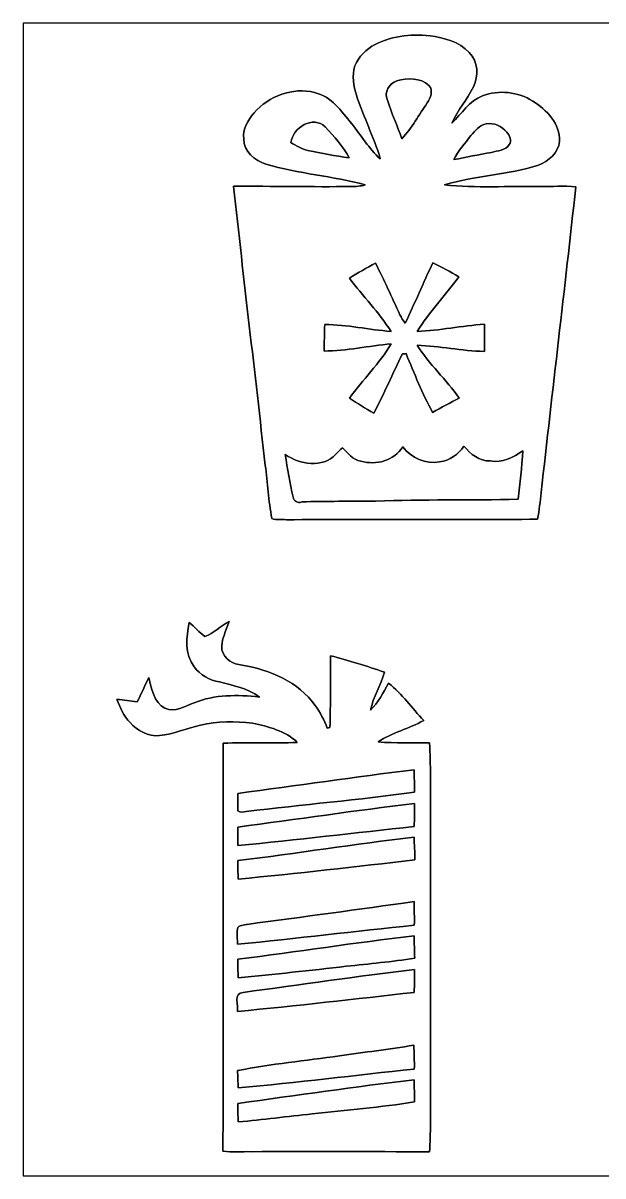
# Model space of a CAD drawing. Header units: centimetres. Extents: x -16.8 to 16.8, y -16.7 to 16.7.
# Drawn here: x -16.77 to 0, y -16.67 to 16.67 of the extents above; entities that cross this region are included whole.
import ezdxf

# ---------------------------------------------------------------- set-up
doc = ezdxf.new("R2010")
doc.units = ezdxf.units.CM
doc.header["$MEASUREMENT"] = 0
doc.layers.add('Layer 1', color=7, linetype='Continuous')

msp = doc.modelspace()

# ---------------------------------------------------------------- linework, layer by layer
at = {"layer": 'Layer 1', "color": 7}
for points, knots in [([(-16.77458, 16.66875), (-16.77458, 16.66875), (16.77458, 16.66875), (16.77458, 16.66875), (16.77458, 16.66875), (16.77458, 16.66875), (16.77458, -16.66875), (16.77458, -16.66875), (16.77458, -16.66875), (16.77458, -16.66875), (-16.77458, -16.66875), (-16.77458, -16.66875), (-16.77458, -16.66875), (-16.77458, -16.66875), (-16.77458, 16.66875), (-16.77458, 16.66875), (-16.77458, 16.66875), (-16.77458, 16.66875), (-16.77458, 16.66875), (-16.77458, 16.66875)], [0, 0, 0, 0, 0.16666667, 0.16666667, 0.16666667, 0.16666667, 0.33333333, 0.33333333, 0.33333333, 0.33333333, 0.5, 0.5, 0.5, 0.5, 0.66666667, 0.66666667, 0.66666667, 0.66666667, 1, 1, 1, 1]), ([(-6.68584, 15.99777), (-6.92538, 15.84219), (-7.13564, 15.60548), (-7.20831, 15.32396), (-7.20831, 15.32396), (-7.29086, 14.73341), (-6.97794, 14.20848), (-6.78603, 13.67437), (-6.78603, 13.67437), (-6.67773, 13.36357), (-6.51404, 13.07006), (-6.44807, 12.74621), (-6.44807, 12.74621), (-6.77122, 13.03867), (-6.991, 13.42355), (-7.26863, 13.75622), (-7.26863, 13.75622), (-7.56038, 14.12099), (-7.85566, 14.55385), (-8.34284, 14.65827), (-8.34284, 14.65827), (-8.97678, 14.83042), (-9.66117, 14.54679), (-10.09156, 14.07689), (-10.09156, 14.07689), (-10.25066, 13.85782), (-10.43799, 13.60699), (-10.39036, 13.31807), (-10.39036, 13.31807), (-10.39707, 12.95647), (-10.06793, 12.68906), (-9.74972, 12.58676), (-9.74972, 12.58676), (-8.80992, 12.30665), (-7.81897, 12.25021), (-6.87493, 11.98774), (-6.87493, 11.98774), (-7.00864, 11.95423), (-7.14657, 11.94012), (-7.28416, 11.94223), (-7.28416, 11.94223), (-8.41763, 11.92601), (-9.55181, 11.9567), (-10.68458, 11.94752), (-10.68458, 11.94752), (-10.39213, 9.25689), (-10.06828, 6.56943), (-9.76842, 3.87914), (-9.76842, 3.87914), (-9.69222, 3.36973), (-9.67952, 2.8508), (-9.57474, 2.34597), (-9.57474, 2.34597), (-9.44633, 2.28247), (-9.29181, 2.32939), (-9.15529, 2.30717), (-9.15529, 2.30717), (-6.73523, 2.32163), (-4.31447, 2.29411), (-1.89442, 2.32198), (-1.89442, 2.32198), (-1.83903, 2.57528), (-1.81857, 2.83492), (-1.78823, 3.09174), (-1.78823, 3.09174), (-1.46015, 6.0392), (-1.10666, 8.98384), (-0.78599, 11.93165), (-0.78599, 11.93165), (-1.12677, 11.98633), (-1.47426, 11.92601), (-1.81681, 11.94294), (-1.81681, 11.94294), (-2.73932, 11.95881), (-3.66642, 11.89284), (-4.58541, 11.98774), (-4.58541, 11.98774), (-3.69817, 12.2555), (-2.75096, 12.27843), (-1.86549, 12.55959), (-1.86549, 12.55959), (-1.56563, 12.66578), (-1.29469, 12.9219), (-1.25518, 13.24822), (-1.25518, 13.24822), (-1.23613, 13.74881), (-1.62489, 14.17073), (-2.02988, 14.40815), (-2.02988, 14.40815), (-2.45569, 14.68543), (-3.01131, 14.74294), (-3.48721, 14.56584), (-3.48721, 14.56584), (-3.86927, 14.41591), (-4.0827, 14.04585), (-4.37162, 13.77668), (-4.37162, 13.77668), (-4.20053, 14.14745), (-3.92677, 14.45824), (-3.7465, 14.82372), (-3.7465, 14.82372), (-3.59481, 15.13769), (-3.60221, 15.56597), (-3.87138, 15.81467), (-3.87138, 15.81467), (-4.15713, 16.13852), (-4.59528, 16.2366), (-5.00239, 16.30398), (-5.00239, 16.30398), (-5.57495, 16.35584), (-6.18067, 16.28987), (-6.68584, 15.99777), (-6.68584, 15.99777), (-6.68584, 15.99777), (-6.68584, 15.99777), (-6.68584, 15.99777)], [0, 0, 0, 0, 0.03333333, 0.03333333, 0.03333333, 0.03333333, 0.06666667, 0.06666667, 0.06666667, 0.06666667, 0.1, 0.1, 0.1, 0.1, 0.13333333, 0.13333333, 0.13333333, 0.13333333, 0.16666667, 0.16666667, 0.16666667, 0.16666667, 0.2, 0.2, 0.2, 0.2, 0.23333333, 0.23333333, 0.23333333, 0.23333333, 0.26666667, 0.26666667, 0.26666667, 0.26666667, 0.3, 0.3, 0.3, 0.3, 0.33333333, 0.33333333, 0.33333333, 0.33333333, 0.36666667, 0.36666667, 0.36666667, 0.36666667, 0.4, 0.4, 0.4, 0.4, 0.43333333, 0.43333333, 0.43333333, 0.43333333, 0.46666667, 0.46666667, 0.46666667, 0.46666667, 0.5, 0.5, 0.5, 0.5, 0.53333333, 0.53333333, 0.53333333, 0.53333333, 0.56666667, 0.56666667, 0.56666667, 0.56666667, 0.6, 0.6, 0.6, 0.6, 0.63333333, 0.63333333, 0.63333333, 0.63333333, 0.66666667, 0.66666667, 0.66666667, 0.66666667, 0.7, 0.7, 0.7, 0.7, 0.73333333, 0.73333333, 0.73333333, 0.73333333, 0.76666667, 0.76666667, 0.76666667, 0.76666667, 0.8, 0.8, 0.8, 0.8, 0.83333333, 0.83333333, 0.83333333, 0.83333333, 0.86666667, 0.86666667, 0.86666667, 0.86666667, 0.9, 0.9, 0.9, 0.9, 0.93333333, 0.93333333, 0.93333333, 0.93333333, 1, 1, 1, 1]), ([(-5.95912, 14.99341), (-5.65362, 15.08442), (-5.28144, 15.09642), (-5.03343, 14.86323), (-5.03343, 14.86323), (-4.89903, 14.72283), (-4.98828, 14.50234), (-5.08141, 14.36264), (-5.08141, 14.36264), (-5.32659, 14.01692), (-5.52027, 13.6271), (-5.82119, 13.32512), (-5.82119, 13.32512), (-5.94113, 13.70189), (-6.12105, 14.05714), (-6.23253, 14.43602), (-6.23253, 14.43602), (-6.33906, 14.66674), (-6.18525, 14.92497), (-5.95912, 14.99341)], [0, 0, 0, 0, 0.16666667, 0.16666667, 0.16666667, 0.16666667, 0.33333333, 0.33333333, 0.33333333, 0.33333333, 0.5, 0.5, 0.5, 0.5, 0.66666667, 0.66666667, 0.66666667, 0.66666667, 1, 1, 1, 1]), ([(-9.02476, 13.21259), (-8.97573, 13.65426), (-8.38447, 14.00422), (-8.03063, 13.66591), (-8.03063, 13.66591), (-7.77734, 13.39039), (-7.51734, 13.10393), (-7.34201, 12.7702), (-7.34201, 12.7702), (-7.74136, 12.82912), (-8.13823, 12.9032), (-8.53334, 12.98434), (-8.53334, 12.98434), (-8.71396, 13.01856), (-8.86989, 13.11981), (-9.02476, 13.21259)], [0, 0, 0, 0, 0.2, 0.2, 0.2, 0.2, 0.4, 0.4, 0.4, 0.4, 0.6, 0.6, 0.6, 0.6, 1, 1, 1, 1]), ([(-3.38067, 13.75234), (-3.15242, 13.80102), (-2.93405, 13.67614), (-2.7813, 13.51774), (-2.7813, 13.51774), (-2.70369, 13.41931), (-2.62326, 13.26974), (-2.70933, 13.15226), (-2.70933, 13.15226), (-2.81975, 12.97975), (-3.05188, 12.97869), (-3.22721, 12.92789), (-3.22721, 12.92789), (-3.59093, 12.86404), (-3.95217, 12.78819), (-4.31447, 12.7194), (-4.31447, 12.7194), (-4.18148, 12.97234), (-3.99239, 13.1893), (-3.81917, 13.41473), (-3.81917, 13.41473), (-3.70381, 13.55866), (-3.57117, 13.71494), (-3.38067, 13.75234)], [0, 0, 0, 0, 0.14285714, 0.14285714, 0.14285714, 0.14285714, 0.28571429, 0.28571429, 0.28571429, 0.28571429, 0.42857143, 0.42857143, 0.42857143, 0.42857143, 0.57142857, 0.57142857, 0.57142857, 0.57142857, 0.71428571, 0.71428571, 0.71428571, 0.71428571, 1, 1, 1, 1]), ([(-7.33354, 9.29569), (-7.08801, 9.44915), (-6.8326, 9.58638), (-6.58107, 9.72961), (-6.58107, 9.72961), (-6.32954, 9.23925), (-6.10553, 8.73548), (-5.87234, 8.2363), (-5.87234, 8.2363), (-5.83389, 8.1467), (-5.77885, 8.06591), (-5.71712, 7.99042), (-5.71712, 7.99042), (-5.44195, 8.56897), (-5.19748, 9.16199), (-4.91737, 9.73843), (-4.91737, 9.73843), (-4.66337, 9.61319), (-4.41501, 9.47667), (-4.17336, 9.3285), (-4.17336, 9.3285), (-4.55859, 8.79016), (-5.02849, 8.31215), (-5.3781, 7.74947), (-5.3781, 7.74947), (-4.7244, 7.78122), (-4.08093, 7.91069), (-3.42935, 7.96114), (-3.42935, 7.96114), (-3.42371, 7.69867), (-3.43147, 7.4362), (-3.43006, 7.17374), (-3.43006, 7.17374), (-4.0834, 7.18926), (-4.72581, 7.32684), (-5.3781, 7.35295), (-5.3781, 7.35295), (-5.02638, 6.80191), (-4.52967, 6.36058), (-4.1589, 5.8226), (-4.1589, 5.8226), (-4.41819, 5.69136), (-4.67325, 5.55166), (-4.92725, 5.41055), (-4.92725, 5.41055), (-5.22746, 5.95454), (-5.45465, 6.53662), (-5.69524, 7.10882), (-5.69524, 7.10882), (-5.72206, 7.10847), (-5.77603, 7.10777), (-5.80284, 7.10741), (-5.80284, 7.10741), (-6.0766, 6.53521), (-6.3313, 5.95313), (-6.62552, 5.39115), (-6.62552, 5.39115), (-6.8707, 5.51921), (-7.09754, 5.67866), (-7.33566, 5.81907), (-7.33566, 5.81907), (-6.9469, 6.35317), (-6.46536, 6.82096), (-6.12493, 7.38858), (-6.12493, 7.38858), (-6.77369, 7.34236), (-7.41504, 7.18256), (-8.06591, 7.18502), (-8.06591, 7.18502), (-8.06238, 7.44008), (-8.05674, 7.69479), (-8.04898, 7.94949), (-8.04898, 7.94949), (-7.40269, 7.95514), (-6.77016, 7.79427), (-6.12704, 7.7537), (-6.12704, 7.7537), (-6.48723, 8.29839), (-6.94126, 8.77394), (-7.33354, 9.29569)], [0, 0, 0, 0, 0.04761905, 0.04761905, 0.04761905, 0.04761905, 0.0952381, 0.0952381, 0.0952381, 0.0952381, 0.14285714, 0.14285714, 0.14285714, 0.14285714, 0.19047619, 0.19047619, 0.19047619, 0.19047619, 0.23809524, 0.23809524, 0.23809524, 0.23809524, 0.28571429, 0.28571429, 0.28571429, 0.28571429, 0.33333333, 0.33333333, 0.33333333, 0.33333333, 0.38095238, 0.38095238, 0.38095238, 0.38095238, 0.42857143, 0.42857143, 0.42857143, 0.42857143, 0.47619048, 0.47619048, 0.47619048, 0.47619048, 0.52380952, 0.52380952, 0.52380952, 0.52380952, 0.57142857, 0.57142857, 0.57142857, 0.57142857, 0.61904762, 0.61904762, 0.61904762, 0.61904762, 0.66666667, 0.66666667, 0.66666667, 0.66666667, 0.71428571, 0.71428571, 0.71428571, 0.71428571, 0.76190476, 0.76190476, 0.76190476, 0.76190476, 0.80952381, 0.80952381, 0.80952381, 0.80952381, 0.85714286, 0.85714286, 0.85714286, 0.85714286, 0.9047619, 0.9047619, 0.9047619, 0.9047619, 1, 1, 1, 1]), ([(-7.00405, 4.00332), (-6.5592, 3.86891), (-6.03991, 4.01461), (-5.79085, 4.41537), (-5.79085, 4.41537), (-5.54778, 4.08905), (-5.1308, 3.89925), (-4.72334, 3.98286), (-4.72334, 3.98286), (-4.43054, 4.00685), (-4.18148, 4.20088), (-4.02202, 4.43865), (-4.02202, 4.43865), (-3.83152, 4.21146), (-3.57858, 3.98886), (-3.26249, 4.00544), (-3.26249, 4.00544), (-2.90865, 3.93382), (-2.60138, 4.1215), (-2.31493, 4.29542), (-2.31493, 4.29542), (-2.35232, 3.83011), (-2.39854, 3.36585), (-2.45039, 2.90195), (-2.45039, 2.90195), (-3.82623, 2.85609), (-5.20383, 2.90336), (-6.57895, 2.84304), (-6.57895, 2.84304), (-7.29015, 2.83598), (-8.001, 2.84551), (-8.71185, 2.82293), (-8.71185, 2.82293), (-8.82862, 2.76966), (-8.93868, 2.85256), (-8.95879, 2.95945), (-8.95879, 2.95945), (-9.0611, 3.36479), (-9.12954, 3.77825), (-9.19163, 4.19135), (-9.19163, 4.19135), (-8.76547, 3.90313), (-8.11213, 3.79024), (-7.72901, 4.20053), (-7.72901, 4.20053), (-7.67997, 4.2478), (-7.58225, 4.34234), (-7.53357, 4.38997), (-7.53357, 4.38997), (-7.3787, 4.2358), (-7.23935, 4.03331), (-7.00405, 4.00332)], [0, 0, 0, 0, 0.07142857, 0.07142857, 0.07142857, 0.07142857, 0.14285714, 0.14285714, 0.14285714, 0.14285714, 0.21428571, 0.21428571, 0.21428571, 0.21428571, 0.28571429, 0.28571429, 0.28571429, 0.28571429, 0.35714286, 0.35714286, 0.35714286, 0.35714286, 0.42857143, 0.42857143, 0.42857143, 0.42857143, 0.5, 0.5, 0.5, 0.5, 0.57142857, 0.57142857, 0.57142857, 0.57142857, 0.64285714, 0.64285714, 0.64285714, 0.64285714, 0.71428571, 0.71428571, 0.71428571, 0.71428571, 0.78571429, 0.78571429, 0.78571429, 0.78571429, 0.85714286, 0.85714286, 0.85714286, 0.85714286, 1, 1, 1, 1]), ([(-11.51431, -1.0735), (-11.6773, -0.95074), (-11.81312, -0.79587), (-11.96763, -0.66322), (-11.96763, -0.66322), (-12.05583, -1.08726), (-12.10557, -1.58256), (-11.82476, -1.94769), (-11.82476, -1.94769), (-11.6459, -2.17629), (-11.38343, -2.33786), (-11.09592, -2.38443), (-11.09592, -2.38443), (-10.70046, -2.49308), (-10.2683, -2.56152), (-9.93704, -2.82011), (-9.93704, -2.82011), (-10.57028, -2.75237), (-11.22962, -2.74214), (-11.82899, -2.98873), (-11.82899, -2.98873), (-12.09569, -3.08222), (-12.37933, -3.28013), (-12.67107, -3.14643), (-12.67107, -3.14643), (-12.98963, -2.97145), (-13.06266, -2.57916), (-13.13215, -2.25637), (-13.13215, -2.25637), (-13.25704, -2.48638), (-13.3537, -2.73015), (-13.47329, -2.96298), (-13.47329, -2.96298), (-13.66802, -2.93299), (-13.8624, -2.90089), (-14.05925, -2.88819), (-14.05925, -2.88819), (-13.9573, -3.12208), (-13.87122, -3.37573), (-13.68072, -3.556), (-13.68072, -3.556), (-13.46482, -3.78883), (-13.15226, -3.97475), (-12.82312, -3.93383), (-12.82312, -3.93383), (-12.41284, -3.90454), (-12.03889, -3.71263), (-11.63849, -3.63467), (-11.63849, -3.63467), (-11.15025, -3.50379), (-10.63801, -3.52778), (-10.14024, -3.57505), (-10.14024, -3.57505), (-9.68304, -3.67524), (-9.18739, -3.79448), (-8.84096, -4.13103), (-8.84096, -4.13103), (-9.55393, -4.16313), (-10.26795, -4.13068), (-10.98127, -4.15643), (-10.98127, -4.15643), (-11.00138, -8.08814), (-10.98021, -12.0202), (-10.99185, -15.95191), (-10.99185, -15.95191), (-10.72303, -16.00024), (-10.44857, -15.95931), (-10.17764, -15.96707), (-10.17764, -15.96707), (-8.45785, -15.95649), (-6.737, -15.96425), (-5.01756, -15.97096), (-5.01756, -15.97096), (-4.99674, -15.69826), (-4.99251, -15.4245), (-4.99075, -15.15181), (-4.99075, -15.15181), (-4.99216, -11.80042), (-4.99322, -8.44903), (-4.99004, -5.09764), (-4.99004, -5.09764), (-4.99004, -4.78014), (-4.9978, -4.46299), (-5.01862, -4.14655), (-5.01862, -4.14655), (-5.51286, -4.14655), (-6.00745, -4.15114), (-6.50099, -4.12044), (-6.50099, -4.12044), (-6.09776, -3.84246), (-5.60952, -3.73415), (-5.18301, -3.49885), (-5.18301, -3.49885), (-5.5245, -3.1429), (-5.80919, -2.72556), (-6.20183, -2.42323), (-6.20183, -2.42323), (-6.35212, -2.69804), (-6.49958, -2.98168), (-6.725, -3.20393), (-6.725, -3.20393), (-6.64598, -2.81693), (-6.43643, -2.47544), (-6.31508, -2.10256), (-6.31508, -2.10256), (-6.83189, -1.92581), (-7.35295, -1.76071), (-7.88247, -1.62666), (-7.88247, -1.62666), (-7.88776, -2.31987), (-7.87576, -3.01308), (-7.89693, -3.70593), (-7.89693, -3.70593), (-7.91669, -3.70911), (-7.9562, -3.71475), (-7.9756, -3.71757), (-7.9756, -3.71757), (-8.06662, -3.48791), (-8.18198, -3.26778), (-8.32062, -3.06388), (-8.32062, -3.06388), (-8.81239, -2.38654), (-9.63119, -2.02671), (-10.43799, -1.8983), (-10.43799, -1.8983), (-10.69234, -1.87537), (-10.95939, -1.72473), (-11.02078, -1.46015), (-11.02078, -1.46015), (-11.04794, -1.16593), (-10.90366, -0.90135), (-10.81052, -0.63253), (-10.81052, -0.63253), (-11.05253, -0.76623), (-11.25784, -0.96696), (-11.51431, -1.0735), (-11.51431, -1.0735), (-11.51431, -1.0735), (-11.51431, -1.0735), (-11.51431, -1.0735)], [0, 0, 0, 0, 0.02777778, 0.02777778, 0.02777778, 0.02777778, 0.05555556, 0.05555556, 0.05555556, 0.05555556, 0.08333333, 0.08333333, 0.08333333, 0.08333333, 0.11111111, 0.11111111, 0.11111111, 0.11111111, 0.13888889, 0.13888889, 0.13888889, 0.13888889, 0.16666667, 0.16666667, 0.16666667, 0.16666667, 0.19444444, 0.19444444, 0.19444444, 0.19444444, 0.22222222, 0.22222222, 0.22222222, 0.22222222, 0.25, 0.25, 0.25, 0.25, 0.27777778, 0.27777778, 0.27777778, 0.27777778, 0.30555556, 0.30555556, 0.30555556, 0.30555556, 0.33333333, 0.33333333, 0.33333333, 0.33333333, 0.36111111, 0.36111111, 0.36111111, 0.36111111, 0.38888889, 0.38888889, 0.38888889, 0.38888889, 0.41666667, 0.41666667, 0.41666667, 0.41666667, 0.44444444, 0.44444444, 0.44444444, 0.44444444, 0.47222222, 0.47222222, 0.47222222, 0.47222222, 0.5, 0.5, 0.5, 0.5, 0.52777778, 0.52777778, 0.52777778, 0.52777778, 0.55555556, 0.55555556, 0.55555556, 0.55555556, 0.58333333, 0.58333333, 0.58333333, 0.58333333, 0.61111111, 0.61111111, 0.61111111, 0.61111111, 0.63888889, 0.63888889, 0.63888889, 0.63888889, 0.66666667, 0.66666667, 0.66666667, 0.66666667, 0.69444444, 0.69444444, 0.69444444, 0.69444444, 0.72222222, 0.72222222, 0.72222222, 0.72222222, 0.75, 0.75, 0.75, 0.75, 0.77777778, 0.77777778, 0.77777778, 0.77777778, 0.80555556, 0.80555556, 0.80555556, 0.80555556, 0.83333333, 0.83333333, 0.83333333, 0.83333333, 0.86111111, 0.86111111, 0.86111111, 0.86111111, 0.88888889, 0.88888889, 0.88888889, 0.88888889, 0.91666667, 0.91666667, 0.91666667, 0.91666667, 0.94444444, 0.94444444, 0.94444444, 0.94444444, 1, 1, 1, 1]), ([(-10.56111, -5.6074), (-8.86178, -5.38268), (-7.16598, -5.12904), (-5.46418, -4.92619), (-5.46418, -4.92619), (-5.45712, -5.13997), (-5.45183, -5.35481), (-5.44654, -5.5693), (-5.44654, -5.5693), (-7.06473, -5.7972), (-8.69597, -5.92843), (-10.31734, -6.1341), (-10.31734, -6.1341), (-10.39601, -6.13551), (-10.49161, -6.17008), (-10.55723, -6.11187), (-10.55723, -6.11187), (-10.56534, -5.94289), (-10.5664, -5.77568), (-10.56111, -5.6074)], [0, 0, 0, 0, 0.16666667, 0.16666667, 0.16666667, 0.16666667, 0.33333333, 0.33333333, 0.33333333, 0.33333333, 0.5, 0.5, 0.5, 0.5, 0.66666667, 0.66666667, 0.66666667, 0.66666667, 1, 1, 1, 1]), ([(-10.56428, -6.58178), (-8.8586, -6.35706), (-7.1568, -6.10129), (-5.44865, -5.89844), (-5.44865, -5.89844), (-5.45112, -6.11928), (-5.45289, -6.34153), (-5.45853, -6.56308), (-5.45853, -6.56308), (-7.15998, -6.75358), (-8.86143, -6.94866), (-10.56534, -7.11588), (-10.56534, -7.11588), (-10.56499, -6.98218), (-10.56428, -6.71513), (-10.56428, -6.58178)], [0, 0, 0, 0, 0.2, 0.2, 0.2, 0.2, 0.4, 0.4, 0.4, 0.4, 0.6, 0.6, 0.6, 0.6, 1, 1, 1, 1]), ([(-10.55934, -7.54909), (-8.8586, -7.34166), (-7.16527, -7.07566), (-5.46453, -6.86929), (-5.46453, -6.86929), (-5.455, -7.08801), (-5.44124, -7.30814), (-5.43983, -7.52792), (-5.43983, -7.52792), (-7.14304, -7.7283), (-8.84767, -7.91986), (-10.55405, -8.08814), (-10.55405, -8.08814), (-10.55758, -7.90751), (-10.56217, -7.72866), (-10.55934, -7.54909)], [0, 0, 0, 0, 0.2, 0.2, 0.2, 0.2, 0.4, 0.4, 0.4, 0.4, 0.6, 0.6, 0.6, 0.6, 1, 1, 1, 1]), ([(-10.28982, -9.39377), (-8.6801, -9.17998), (-7.07108, -8.95985), (-5.46312, -8.73548), (-5.46312, -8.73548), (-5.45747, -8.96232), (-5.45359, -9.19057), (-5.45677, -9.41811), (-5.45677, -9.41811), (-7.16351, -9.59661), (-8.86742, -9.80193), (-10.57487, -9.97091), (-10.57487, -9.97091), (-10.56781, -9.8231), (-10.59533, -9.67493), (-10.57134, -9.52923), (-10.57134, -9.52923), (-10.55405, -9.40364), (-10.36955, -9.42093), (-10.28982, -9.39377)], [0, 0, 0, 0, 0.16666667, 0.16666667, 0.16666667, 0.16666667, 0.33333333, 0.33333333, 0.33333333, 0.33333333, 0.5, 0.5, 0.5, 0.5, 0.66666667, 0.66666667, 0.66666667, 0.66666667, 1, 1, 1, 1]), ([(-10.55934, -10.40447), (-8.85966, -10.18752), (-7.16562, -9.92681), (-5.46418, -9.72397), (-5.46418, -9.72397), (-5.45712, -9.93846), (-5.45183, -10.15365), (-5.44618, -10.36955), (-5.44618, -10.36955), (-6.10094, -10.48209), (-6.76487, -10.52971), (-7.42421, -10.60626), (-7.42421, -10.60626), (-8.46667, -10.7255), (-9.51018, -10.83733), (-10.55405, -10.94458), (-10.55405, -10.94458), (-10.55723, -10.7636), (-10.56217, -10.58439), (-10.55934, -10.40447)], [0, 0, 0, 0, 0.16666667, 0.16666667, 0.16666667, 0.16666667, 0.33333333, 0.33333333, 0.33333333, 0.33333333, 0.5, 0.5, 0.5, 0.5, 0.66666667, 0.66666667, 0.66666667, 0.66666667, 1, 1, 1, 1]), ([(-10.41012, -11.36086), (-8.75665, -11.13966), (-7.10494, -10.89484), (-5.44865, -10.69622), (-5.44865, -10.69622), (-5.45112, -10.91706), (-5.45289, -11.13896), (-5.45853, -11.36086), (-5.45853, -11.36086), (-7.16315, -11.54959), (-8.86636, -11.75279), (-10.57381, -11.91225), (-10.57381, -11.91225), (-10.54312, -11.74503), (-10.69093, -11.37744), (-10.41012, -11.36086)], [0, 0, 0, 0, 0.2, 0.2, 0.2, 0.2, 0.4, 0.4, 0.4, 0.4, 0.6, 0.6, 0.6, 0.6, 1, 1, 1, 1]), ([(-7.62141, -13.19565), (-6.90598, -13.08982), (-6.18666, -13.01044), (-5.47405, -12.88732), (-5.47405, -12.88732), (-5.461, -13.11734), (-5.45359, -13.34876), (-5.45606, -13.58018), (-5.45606, -13.58018), (-7.15504, -13.75586), (-8.85049, -13.96929), (-10.55158, -14.12381), (-10.55158, -14.12381), (-10.55758, -13.95554), (-10.56323, -13.78902), (-10.56993, -13.62216), (-10.56993, -13.62216), (-9.59556, -13.42672), (-8.60354, -13.34206), (-7.62141, -13.19565)], [0, 0, 0, 0, 0.16666667, 0.16666667, 0.16666667, 0.16666667, 0.33333333, 0.33333333, 0.33333333, 0.33333333, 0.5, 0.5, 0.5, 0.5, 0.66666667, 0.66666667, 0.66666667, 0.66666667, 1, 1, 1, 1]), ([(-10.55934, -14.57043), (-8.86143, -14.34077), (-7.16562, -14.09065), (-5.46418, -13.88674), (-5.46418, -13.88674), (-5.45712, -14.10053), (-5.45183, -14.31502), (-5.44654, -14.52986), (-5.44654, -14.52986), (-6.42832, -14.68649), (-7.42174, -14.75775), (-8.40881, -14.87558), (-8.40881, -14.87558), (-9.1246, -14.94472), (-9.83756, -15.0435), (-10.55405, -15.10736), (-10.55405, -15.10736), (-10.55723, -14.92709), (-10.56181, -14.74964), (-10.55934, -14.57043)], [0, 0, 0, 0, 0.16666667, 0.16666667, 0.16666667, 0.16666667, 0.33333333, 0.33333333, 0.33333333, 0.33333333, 0.5, 0.5, 0.5, 0.5, 0.66666667, 0.66666667, 0.66666667, 0.66666667, 1, 1, 1, 1])]:
    msp.add_open_spline(points, degree=3, knots=knots, dxfattribs=at)
at = {"layer": 'Layer 1', "color": 251}
for points, knots in [([(-6.68584, 15.99777), (-6.18067, 16.28987), (-5.57495, 16.35584), (-5.00239, 16.30398), (-5.00239, 16.30398), (-4.59528, 16.2366), (-4.15713, 16.13852), (-3.87138, 15.81467), (-3.87138, 15.81467), (-3.60221, 15.56597), (-3.59481, 15.13769), (-3.7465, 14.82372), (-3.7465, 14.82372), (-3.92677, 14.45824), (-4.20053, 14.14745), (-4.37162, 13.77668), (-4.37162, 13.77668), (-4.0827, 14.04585), (-3.86927, 14.41591), (-3.48721, 14.56584), (-3.48721, 14.56584), (-3.01131, 14.74294), (-2.45569, 14.68543), (-2.02988, 14.40815), (-2.02988, 14.40815), (-1.62489, 14.17073), (-1.23613, 13.74881), (-1.25518, 13.24822), (-1.25518, 13.24822), (-1.29469, 12.9219), (-1.56563, 12.66578), (-1.86549, 12.55959), (-1.86549, 12.55959), (-2.75096, 12.27843), (-3.69817, 12.2555), (-4.58541, 11.98774), (-4.58541, 11.98774), (-3.66642, 11.89284), (-2.73932, 11.95881), (-1.81681, 11.94294), (-1.81681, 11.94294), (-1.47426, 11.92601), (-1.12677, 11.98633), (-0.78599, 11.93165), (-0.78599, 11.93165), (-1.10666, 8.98384), (-1.46015, 6.0392), (-1.78823, 3.09174), (-1.78823, 3.09174), (-1.81857, 2.83492), (-1.83903, 2.57528), (-1.89442, 2.32198), (-1.89442, 2.32198), (-4.31447, 2.29411), (-6.73523, 2.32163), (-9.15529, 2.30717), (-9.15529, 2.30717), (-9.29181, 2.32939), (-9.44633, 2.28247), (-9.57474, 2.34597), (-9.57474, 2.34597), (-9.67952, 2.8508), (-9.69222, 3.36973), (-9.76842, 3.87914), (-9.76842, 3.87914), (-10.06828, 6.56943), (-10.39213, 9.25689), (-10.68458, 11.94752), (-10.68458, 11.94752), (-9.55181, 11.9567), (-8.41763, 11.92601), (-7.28416, 11.94223), (-7.28416, 11.94223), (-7.14657, 11.94012), (-7.00864, 11.95423), (-6.87493, 11.98774), (-6.87493, 11.98774), (-7.81897, 12.25021), (-8.80992, 12.30665), (-9.74972, 12.58676), (-9.74972, 12.58676), (-10.06793, 12.68906), (-10.39707, 12.95647), (-10.39036, 13.31807), (-10.39036, 13.31807), (-10.43799, 13.60699), (-10.25066, 13.85782), (-10.09156, 14.07689), (-10.09156, 14.07689), (-9.66117, 14.54679), (-8.97678, 14.83042), (-8.34284, 14.65827), (-8.34284, 14.65827), (-7.85566, 14.55385), (-7.56038, 14.12099), (-7.26863, 13.75622), (-7.26863, 13.75622), (-6.991, 13.42355), (-6.77122, 13.03867), (-6.44807, 12.74621), (-6.44807, 12.74621), (-6.51404, 13.07006), (-6.67773, 13.36357), (-6.78603, 13.67437), (-6.78603, 13.67437), (-6.97794, 14.20848), (-7.29086, 14.73341), (-7.20831, 15.32396), (-7.20831, 15.32396), (-7.13564, 15.60548), (-6.92538, 15.84219), (-6.68584, 15.99777), (-6.68584, 15.99777), (-6.68584, 15.99777), (-6.68584, 15.99777), (-6.68584, 15.99777)], [0, 0, 0, 0, 0.03333333, 0.03333333, 0.03333333, 0.03333333, 0.06666667, 0.06666667, 0.06666667, 0.06666667, 0.1, 0.1, 0.1, 0.1, 0.13333333, 0.13333333, 0.13333333, 0.13333333, 0.16666667, 0.16666667, 0.16666667, 0.16666667, 0.2, 0.2, 0.2, 0.2, 0.23333333, 0.23333333, 0.23333333, 0.23333333, 0.26666667, 0.26666667, 0.26666667, 0.26666667, 0.3, 0.3, 0.3, 0.3, 0.33333333, 0.33333333, 0.33333333, 0.33333333, 0.36666667, 0.36666667, 0.36666667, 0.36666667, 0.4, 0.4, 0.4, 0.4, 0.43333333, 0.43333333, 0.43333333, 0.43333333, 0.46666667, 0.46666667, 0.46666667, 0.46666667, 0.5, 0.5, 0.5, 0.5, 0.53333333, 0.53333333, 0.53333333, 0.53333333, 0.56666667, 0.56666667, 0.56666667, 0.56666667, 0.6, 0.6, 0.6, 0.6, 0.63333333, 0.63333333, 0.63333333, 0.63333333, 0.66666667, 0.66666667, 0.66666667, 0.66666667, 0.7, 0.7, 0.7, 0.7, 0.73333333, 0.73333333, 0.73333333, 0.73333333, 0.76666667, 0.76666667, 0.76666667, 0.76666667, 0.8, 0.8, 0.8, 0.8, 0.83333333, 0.83333333, 0.83333333, 0.83333333, 0.86666667, 0.86666667, 0.86666667, 0.86666667, 0.9, 0.9, 0.9, 0.9, 0.93333333, 0.93333333, 0.93333333, 0.93333333, 1, 1, 1, 1]), ([(-5.95912, 14.99341), (-6.18525, 14.92497), (-6.33906, 14.66674), (-6.23253, 14.43602), (-6.23253, 14.43602), (-6.12105, 14.05714), (-5.94113, 13.70189), (-5.82119, 13.32512), (-5.82119, 13.32512), (-5.52027, 13.6271), (-5.32659, 14.01692), (-5.08141, 14.36264), (-5.08141, 14.36264), (-4.98828, 14.50234), (-4.89903, 14.72283), (-5.03343, 14.86323), (-5.03343, 14.86323), (-5.28144, 15.09642), (-5.65362, 15.08442), (-5.95912, 14.99341), (-5.95912, 14.99341), (-5.95912, 14.99341), (-5.95912, 14.99341), (-5.95912, 14.99341)], [0, 0, 0, 0, 0.14285714, 0.14285714, 0.14285714, 0.14285714, 0.28571429, 0.28571429, 0.28571429, 0.28571429, 0.42857143, 0.42857143, 0.42857143, 0.42857143, 0.57142857, 0.57142857, 0.57142857, 0.57142857, 0.71428571, 0.71428571, 0.71428571, 0.71428571, 1, 1, 1, 1]), ([(-9.02476, 13.21259), (-8.86989, 13.11981), (-8.71396, 13.01856), (-8.53334, 12.98434), (-8.53334, 12.98434), (-8.13823, 12.9032), (-7.74136, 12.82912), (-7.34201, 12.7702), (-7.34201, 12.7702), (-7.51734, 13.10393), (-7.77734, 13.39039), (-8.03063, 13.66591), (-8.03063, 13.66591), (-8.38447, 14.00422), (-8.97573, 13.65426), (-9.02476, 13.21259), (-9.02476, 13.21259), (-9.02476, 13.21259), (-9.02476, 13.21259), (-9.02476, 13.21259)], [0, 0, 0, 0, 0.16666667, 0.16666667, 0.16666667, 0.16666667, 0.33333333, 0.33333333, 0.33333333, 0.33333333, 0.5, 0.5, 0.5, 0.5, 0.66666667, 0.66666667, 0.66666667, 0.66666667, 1, 1, 1, 1]), ([(-3.38067, 13.75234), (-3.57117, 13.71494), (-3.70381, 13.55866), (-3.81917, 13.41473), (-3.81917, 13.41473), (-3.99239, 13.1893), (-4.18148, 12.97234), (-4.31447, 12.7194), (-4.31447, 12.7194), (-3.95217, 12.78819), (-3.59093, 12.86404), (-3.22721, 12.92789), (-3.22721, 12.92789), (-3.05188, 12.97869), (-2.81975, 12.97975), (-2.70933, 13.15226), (-2.70933, 13.15226), (-2.62326, 13.26974), (-2.70369, 13.41931), (-2.7813, 13.51774), (-2.7813, 13.51774), (-2.93405, 13.67614), (-3.15242, 13.80102), (-3.38067, 13.75234), (-3.38067, 13.75234), (-3.38067, 13.75234), (-3.38067, 13.75234), (-3.38067, 13.75234)], [0, 0, 0, 0, 0.125, 0.125, 0.125, 0.125, 0.25, 0.25, 0.25, 0.25, 0.375, 0.375, 0.375, 0.375, 0.5, 0.5, 0.5, 0.5, 0.625, 0.625, 0.625, 0.625, 0.75, 0.75, 0.75, 0.75, 1, 1, 1, 1]), ([(-7.33354, 9.29569), (-6.94126, 8.77394), (-6.48723, 8.29839), (-6.12704, 7.7537), (-6.12704, 7.7537), (-6.77016, 7.79427), (-7.40269, 7.95514), (-8.04898, 7.94949), (-8.04898, 7.94949), (-8.05674, 7.69479), (-8.06238, 7.44008), (-8.06591, 7.18502), (-8.06591, 7.18502), (-7.41504, 7.18256), (-6.77369, 7.34236), (-6.12493, 7.38858), (-6.12493, 7.38858), (-6.46536, 6.82096), (-6.9469, 6.35317), (-7.33566, 5.81907), (-7.33566, 5.81907), (-7.09754, 5.67866), (-6.8707, 5.51921), (-6.62552, 5.39115), (-6.62552, 5.39115), (-6.3313, 5.95313), (-6.0766, 6.53521), (-5.80284, 7.10741), (-5.80284, 7.10741), (-5.77603, 7.10777), (-5.72206, 7.10847), (-5.69524, 7.10882), (-5.69524, 7.10882), (-5.45465, 6.53662), (-5.22746, 5.95454), (-4.92725, 5.41055), (-4.92725, 5.41055), (-4.67325, 5.55166), (-4.41819, 5.69136), (-4.1589, 5.8226), (-4.1589, 5.8226), (-4.52967, 6.36058), (-5.02638, 6.80191), (-5.3781, 7.35295), (-5.3781, 7.35295), (-4.72581, 7.32684), (-4.0834, 7.18926), (-3.43006, 7.17374), (-3.43006, 7.17374), (-3.43147, 7.4362), (-3.42371, 7.69867), (-3.42935, 7.96114), (-3.42935, 7.96114), (-4.08093, 7.91069), (-4.7244, 7.78122), (-5.3781, 7.74947), (-5.3781, 7.74947), (-5.02849, 8.31215), (-4.55859, 8.79016), (-4.17336, 9.3285), (-4.17336, 9.3285), (-4.41501, 9.47667), (-4.66337, 9.61319), (-4.91737, 9.73843), (-4.91737, 9.73843), (-5.19748, 9.16199), (-5.44195, 8.56897), (-5.71712, 7.99042), (-5.71712, 7.99042), (-5.77885, 8.06591), (-5.83389, 8.1467), (-5.87234, 8.2363), (-5.87234, 8.2363), (-6.10553, 8.73548), (-6.32954, 9.23925), (-6.58107, 9.72961), (-6.58107, 9.72961), (-6.8326, 9.58638), (-7.08801, 9.44915), (-7.33354, 9.29569), (-7.33354, 9.29569), (-7.33354, 9.29569), (-7.33354, 9.29569), (-7.33354, 9.29569)], [0, 0, 0, 0, 0.04545455, 0.04545455, 0.04545455, 0.04545455, 0.09090909, 0.09090909, 0.09090909, 0.09090909, 0.13636364, 0.13636364, 0.13636364, 0.13636364, 0.18181818, 0.18181818, 0.18181818, 0.18181818, 0.22727273, 0.22727273, 0.22727273, 0.22727273, 0.27272727, 0.27272727, 0.27272727, 0.27272727, 0.31818182, 0.31818182, 0.31818182, 0.31818182, 0.36363636, 0.36363636, 0.36363636, 0.36363636, 0.40909091, 0.40909091, 0.40909091, 0.40909091, 0.45454545, 0.45454545, 0.45454545, 0.45454545, 0.5, 0.5, 0.5, 0.5, 0.54545455, 0.54545455, 0.54545455, 0.54545455, 0.59090909, 0.59090909, 0.59090909, 0.59090909, 0.63636364, 0.63636364, 0.63636364, 0.63636364, 0.68181818, 0.68181818, 0.68181818, 0.68181818, 0.72727273, 0.72727273, 0.72727273, 0.72727273, 0.77272727, 0.77272727, 0.77272727, 0.77272727, 0.81818182, 0.81818182, 0.81818182, 0.81818182, 0.86363636, 0.86363636, 0.86363636, 0.86363636, 0.90909091, 0.90909091, 0.90909091, 0.90909091, 1, 1, 1, 1]), ([(-7.00405, 4.00332), (-7.23935, 4.03331), (-7.3787, 4.2358), (-7.53357, 4.38997), (-7.53357, 4.38997), (-7.58225, 4.34234), (-7.67997, 4.2478), (-7.72901, 4.20053), (-7.72901, 4.20053), (-8.11213, 3.79024), (-8.76547, 3.90313), (-9.19163, 4.19135), (-9.19163, 4.19135), (-9.12954, 3.77825), (-9.0611, 3.36479), (-8.95879, 2.95945), (-8.95879, 2.95945), (-8.93868, 2.85256), (-8.82862, 2.76966), (-8.71185, 2.82293), (-8.71185, 2.82293), (-8.001, 2.84551), (-7.29015, 2.83598), (-6.57895, 2.84304), (-6.57895, 2.84304), (-5.20383, 2.90336), (-3.82623, 2.85609), (-2.45039, 2.90195), (-2.45039, 2.90195), (-2.39854, 3.36585), (-2.35232, 3.83011), (-2.31493, 4.29542), (-2.31493, 4.29542), (-2.60138, 4.1215), (-2.90865, 3.93382), (-3.26249, 4.00544), (-3.26249, 4.00544), (-3.57858, 3.98886), (-3.83152, 4.21146), (-4.02202, 4.43865), (-4.02202, 4.43865), (-4.18148, 4.20088), (-4.43054, 4.00685), (-4.72334, 3.98286), (-4.72334, 3.98286), (-5.1308, 3.89925), (-5.54778, 4.08905), (-5.79085, 4.41537), (-5.79085, 4.41537), (-6.03991, 4.01461), (-6.5592, 3.86891), (-7.00405, 4.00332)], [0, 0, 0, 0, 0.07142857, 0.07142857, 0.07142857, 0.07142857, 0.14285714, 0.14285714, 0.14285714, 0.14285714, 0.21428571, 0.21428571, 0.21428571, 0.21428571, 0.28571429, 0.28571429, 0.28571429, 0.28571429, 0.35714286, 0.35714286, 0.35714286, 0.35714286, 0.42857143, 0.42857143, 0.42857143, 0.42857143, 0.5, 0.5, 0.5, 0.5, 0.57142857, 0.57142857, 0.57142857, 0.57142857, 0.64285714, 0.64285714, 0.64285714, 0.64285714, 0.71428571, 0.71428571, 0.71428571, 0.71428571, 0.78571429, 0.78571429, 0.78571429, 0.78571429, 0.85714286, 0.85714286, 0.85714286, 0.85714286, 1, 1, 1, 1]), ([(-11.51431, -1.0735), (-11.25784, -0.96696), (-11.05253, -0.76623), (-10.81052, -0.63253), (-10.81052, -0.63253), (-10.90366, -0.90135), (-11.04794, -1.16593), (-11.02078, -1.46015), (-11.02078, -1.46015), (-10.95939, -1.72473), (-10.69234, -1.87537), (-10.43799, -1.8983), (-10.43799, -1.8983), (-9.63119, -2.02671), (-8.81239, -2.38654), (-8.32062, -3.06388), (-8.32062, -3.06388), (-8.18198, -3.26778), (-8.06662, -3.48791), (-7.9756, -3.71757), (-7.9756, -3.71757), (-7.9562, -3.71475), (-7.91669, -3.70911), (-7.89693, -3.70593), (-7.89693, -3.70593), (-7.87576, -3.01308), (-7.88776, -2.31987), (-7.88247, -1.62666), (-7.88247, -1.62666), (-7.35295, -1.76071), (-6.83189, -1.92581), (-6.31508, -2.10256), (-6.31508, -2.10256), (-6.43643, -2.47544), (-6.64598, -2.81693), (-6.725, -3.20393), (-6.725, -3.20393), (-6.49958, -2.98168), (-6.35212, -2.69804), (-6.20183, -2.42323), (-6.20183, -2.42323), (-5.80919, -2.72556), (-5.5245, -3.1429), (-5.18301, -3.49885), (-5.18301, -3.49885), (-5.60952, -3.73415), (-6.09776, -3.84246), (-6.50099, -4.12044), (-6.50099, -4.12044), (-6.00745, -4.15114), (-5.51286, -4.14655), (-5.01862, -4.14655), (-5.01862, -4.14655), (-4.9978, -4.46299), (-4.99004, -4.78014), (-4.99004, -5.09764), (-4.99004, -5.09764), (-4.99322, -8.44903), (-4.99216, -11.80042), (-4.99075, -15.15181), (-4.99075, -15.15181), (-4.99251, -15.4245), (-4.99674, -15.69826), (-5.01756, -15.97096), (-5.01756, -15.97096), (-6.737, -15.96425), (-8.45785, -15.95649), (-10.17764, -15.96707), (-10.17764, -15.96707), (-10.44857, -15.95931), (-10.72303, -16.00024), (-10.99185, -15.95191), (-10.99185, -15.95191), (-10.98021, -12.0202), (-11.00138, -8.08814), (-10.98127, -4.15643), (-10.98127, -4.15643), (-10.26795, -4.13068), (-9.55393, -4.16313), (-8.84096, -4.13103), (-8.84096, -4.13103), (-9.18739, -3.79448), (-9.68304, -3.67524), (-10.14024, -3.57505), (-10.14024, -3.57505), (-10.63801, -3.52778), (-11.15025, -3.50379), (-11.63849, -3.63467), (-11.63849, -3.63467), (-12.03889, -3.71263), (-12.41284, -3.90454), (-12.82312, -3.93383), (-12.82312, -3.93383), (-13.15226, -3.97475), (-13.46482, -3.78883), (-13.68072, -3.556), (-13.68072, -3.556), (-13.87122, -3.37573), (-13.9573, -3.12208), (-14.05925, -2.88819), (-14.05925, -2.88819), (-13.8624, -2.90089), (-13.66802, -2.93299), (-13.47329, -2.96298), (-13.47329, -2.96298), (-13.3537, -2.73015), (-13.25704, -2.48638), (-13.13215, -2.25637), (-13.13215, -2.25637), (-13.06266, -2.57916), (-12.98963, -2.97145), (-12.67107, -3.14643), (-12.67107, -3.14643), (-12.37933, -3.28013), (-12.09569, -3.08222), (-11.82899, -2.98873), (-11.82899, -2.98873), (-11.22962, -2.74214), (-10.57028, -2.75237), (-9.93704, -2.82011), (-9.93704, -2.82011), (-10.2683, -2.56152), (-10.70046, -2.49308), (-11.09592, -2.38443), (-11.09592, -2.38443), (-11.38343, -2.33786), (-11.6459, -2.17629), (-11.82476, -1.94769), (-11.82476, -1.94769), (-12.10557, -1.58256), (-12.05583, -1.08726), (-11.96763, -0.66322), (-11.96763, -0.66322), (-11.81312, -0.79587), (-11.6773, -0.95074), (-11.51431, -1.0735), (-11.51431, -1.0735), (-11.51431, -1.0735), (-11.51431, -1.0735), (-11.51431, -1.0735)], [0, 0, 0, 0, 0.02777778, 0.02777778, 0.02777778, 0.02777778, 0.05555556, 0.05555556, 0.05555556, 0.05555556, 0.08333333, 0.08333333, 0.08333333, 0.08333333, 0.11111111, 0.11111111, 0.11111111, 0.11111111, 0.13888889, 0.13888889, 0.13888889, 0.13888889, 0.16666667, 0.16666667, 0.16666667, 0.16666667, 0.19444444, 0.19444444, 0.19444444, 0.19444444, 0.22222222, 0.22222222, 0.22222222, 0.22222222, 0.25, 0.25, 0.25, 0.25, 0.27777778, 0.27777778, 0.27777778, 0.27777778, 0.30555556, 0.30555556, 0.30555556, 0.30555556, 0.33333333, 0.33333333, 0.33333333, 0.33333333, 0.36111111, 0.36111111, 0.36111111, 0.36111111, 0.38888889, 0.38888889, 0.38888889, 0.38888889, 0.41666667, 0.41666667, 0.41666667, 0.41666667, 0.44444444, 0.44444444, 0.44444444, 0.44444444, 0.47222222, 0.47222222, 0.47222222, 0.47222222, 0.5, 0.5, 0.5, 0.5, 0.52777778, 0.52777778, 0.52777778, 0.52777778, 0.55555556, 0.55555556, 0.55555556, 0.55555556, 0.58333333, 0.58333333, 0.58333333, 0.58333333, 0.61111111, 0.61111111, 0.61111111, 0.61111111, 0.63888889, 0.63888889, 0.63888889, 0.63888889, 0.66666667, 0.66666667, 0.66666667, 0.66666667, 0.69444444, 0.69444444, 0.69444444, 0.69444444, 0.72222222, 0.72222222, 0.72222222, 0.72222222, 0.75, 0.75, 0.75, 0.75, 0.77777778, 0.77777778, 0.77777778, 0.77777778, 0.80555556, 0.80555556, 0.80555556, 0.80555556, 0.83333333, 0.83333333, 0.83333333, 0.83333333, 0.86111111, 0.86111111, 0.86111111, 0.86111111, 0.88888889, 0.88888889, 0.88888889, 0.88888889, 0.91666667, 0.91666667, 0.91666667, 0.91666667, 0.94444444, 0.94444444, 0.94444444, 0.94444444, 1, 1, 1, 1]), ([(-10.56111, -5.6074), (-10.5664, -5.77568), (-10.56534, -5.94289), (-10.55723, -6.11187), (-10.55723, -6.11187), (-10.49161, -6.17008), (-10.39601, -6.13551), (-10.31734, -6.1341), (-10.31734, -6.1341), (-8.69597, -5.92843), (-7.06473, -5.7972), (-5.44654, -5.5693), (-5.44654, -5.5693), (-5.45183, -5.35481), (-5.45712, -5.13997), (-5.46418, -4.92619), (-5.46418, -4.92619), (-7.16598, -5.12904), (-8.86178, -5.38268), (-10.56111, -5.6074), (-10.56111, -5.6074), (-10.56111, -5.6074), (-10.56111, -5.6074), (-10.56111, -5.6074)], [0, 0, 0, 0, 0.14285714, 0.14285714, 0.14285714, 0.14285714, 0.28571429, 0.28571429, 0.28571429, 0.28571429, 0.42857143, 0.42857143, 0.42857143, 0.42857143, 0.57142857, 0.57142857, 0.57142857, 0.57142857, 0.71428571, 0.71428571, 0.71428571, 0.71428571, 1, 1, 1, 1]), ([(-10.56428, -6.58178), (-10.56428, -6.71513), (-10.56499, -6.98218), (-10.56534, -7.11588), (-10.56534, -7.11588), (-8.86143, -6.94866), (-7.15998, -6.75358), (-5.45853, -6.56308), (-5.45853, -6.56308), (-5.45289, -6.34153), (-5.45112, -6.11928), (-5.44865, -5.89844), (-5.44865, -5.89844), (-7.1568, -6.10129), (-8.8586, -6.35706), (-10.56428, -6.58178), (-10.56428, -6.58178), (-10.56428, -6.58178), (-10.56428, -6.58178), (-10.56428, -6.58178)], [0, 0, 0, 0, 0.16666667, 0.16666667, 0.16666667, 0.16666667, 0.33333333, 0.33333333, 0.33333333, 0.33333333, 0.5, 0.5, 0.5, 0.5, 0.66666667, 0.66666667, 0.66666667, 0.66666667, 1, 1, 1, 1]), ([(-10.55934, -7.54909), (-10.56217, -7.72866), (-10.55758, -7.90751), (-10.55405, -8.08814), (-10.55405, -8.08814), (-8.84767, -7.91986), (-7.14304, -7.7283), (-5.43983, -7.52792), (-5.43983, -7.52792), (-5.44124, -7.30814), (-5.455, -7.08801), (-5.46453, -6.86929), (-5.46453, -6.86929), (-7.16527, -7.07566), (-8.8586, -7.34166), (-10.55934, -7.54909), (-10.55934, -7.54909), (-10.55934, -7.54909), (-10.55934, -7.54909), (-10.55934, -7.54909)], [0, 0, 0, 0, 0.16666667, 0.16666667, 0.16666667, 0.16666667, 0.33333333, 0.33333333, 0.33333333, 0.33333333, 0.5, 0.5, 0.5, 0.5, 0.66666667, 0.66666667, 0.66666667, 0.66666667, 1, 1, 1, 1]), ([(-10.28982, -9.39377), (-10.36955, -9.42093), (-10.55405, -9.40364), (-10.57134, -9.52923), (-10.57134, -9.52923), (-10.59533, -9.67493), (-10.56781, -9.8231), (-10.57487, -9.97091), (-10.57487, -9.97091), (-8.86742, -9.80193), (-7.16351, -9.59661), (-5.45677, -9.41811), (-5.45677, -9.41811), (-5.45359, -9.19057), (-5.45747, -8.96232), (-5.46312, -8.73548), (-5.46312, -8.73548), (-7.07108, -8.95985), (-8.6801, -9.17998), (-10.28982, -9.39377), (-10.28982, -9.39377), (-10.28982, -9.39377), (-10.28982, -9.39377), (-10.28982, -9.39377)], [0, 0, 0, 0, 0.14285714, 0.14285714, 0.14285714, 0.14285714, 0.28571429, 0.28571429, 0.28571429, 0.28571429, 0.42857143, 0.42857143, 0.42857143, 0.42857143, 0.57142857, 0.57142857, 0.57142857, 0.57142857, 0.71428571, 0.71428571, 0.71428571, 0.71428571, 1, 1, 1, 1]), ([(-10.55934, -10.40447), (-10.56217, -10.58439), (-10.55723, -10.7636), (-10.55405, -10.94458), (-10.55405, -10.94458), (-9.51018, -10.83733), (-8.46667, -10.7255), (-7.42421, -10.60626), (-7.42421, -10.60626), (-6.76487, -10.52971), (-6.10094, -10.48209), (-5.44618, -10.36955), (-5.44618, -10.36955), (-5.45183, -10.15365), (-5.45712, -9.93846), (-5.46418, -9.72397), (-5.46418, -9.72397), (-7.16562, -9.92681), (-8.85966, -10.18752), (-10.55934, -10.40447), (-10.55934, -10.40447), (-10.55934, -10.40447), (-10.55934, -10.40447), (-10.55934, -10.40447)], [0, 0, 0, 0, 0.14285714, 0.14285714, 0.14285714, 0.14285714, 0.28571429, 0.28571429, 0.28571429, 0.28571429, 0.42857143, 0.42857143, 0.42857143, 0.42857143, 0.57142857, 0.57142857, 0.57142857, 0.57142857, 0.71428571, 0.71428571, 0.71428571, 0.71428571, 1, 1, 1, 1]), ([(-10.41012, -11.36086), (-10.69093, -11.37744), (-10.54312, -11.74503), (-10.57381, -11.91225), (-10.57381, -11.91225), (-8.86636, -11.75279), (-7.16315, -11.54959), (-5.45853, -11.36086), (-5.45853, -11.36086), (-5.45289, -11.13896), (-5.45112, -10.91706), (-5.44865, -10.69622), (-5.44865, -10.69622), (-7.10494, -10.89484), (-8.75665, -11.13966), (-10.41012, -11.36086), (-10.41012, -11.36086), (-10.41012, -11.36086), (-10.41012, -11.36086), (-10.41012, -11.36086)], [0, 0, 0, 0, 0.16666667, 0.16666667, 0.16666667, 0.16666667, 0.33333333, 0.33333333, 0.33333333, 0.33333333, 0.5, 0.5, 0.5, 0.5, 0.66666667, 0.66666667, 0.66666667, 0.66666667, 1, 1, 1, 1]), ([(-7.62141, -13.19565), (-8.60354, -13.34206), (-9.59556, -13.42672), (-10.56993, -13.62216), (-10.56993, -13.62216), (-10.56323, -13.78902), (-10.55758, -13.95554), (-10.55158, -14.12381), (-10.55158, -14.12381), (-8.85049, -13.96929), (-7.15504, -13.75586), (-5.45606, -13.58018), (-5.45606, -13.58018), (-5.45359, -13.34876), (-5.461, -13.11734), (-5.47405, -12.88732), (-5.47405, -12.88732), (-6.18666, -13.01044), (-6.90598, -13.08982), (-7.62141, -13.19565), (-7.62141, -13.19565), (-7.62141, -13.19565), (-7.62141, -13.19565), (-7.62141, -13.19565)], [0, 0, 0, 0, 0.14285714, 0.14285714, 0.14285714, 0.14285714, 0.28571429, 0.28571429, 0.28571429, 0.28571429, 0.42857143, 0.42857143, 0.42857143, 0.42857143, 0.57142857, 0.57142857, 0.57142857, 0.57142857, 0.71428571, 0.71428571, 0.71428571, 0.71428571, 1, 1, 1, 1]), ([(-10.55934, -14.57043), (-10.56181, -14.74964), (-10.55723, -14.92709), (-10.55405, -15.10736), (-10.55405, -15.10736), (-9.83756, -15.0435), (-9.1246, -14.94472), (-8.40881, -14.87558), (-8.40881, -14.87558), (-7.42174, -14.75775), (-6.42832, -14.68649), (-5.44654, -14.52986), (-5.44654, -14.52986), (-5.45183, -14.31502), (-5.45712, -14.10053), (-5.46418, -13.88674), (-5.46418, -13.88674), (-7.16562, -14.09065), (-8.86143, -14.34077), (-10.55934, -14.57043)], [0, 0, 0, 0, 0.16666667, 0.16666667, 0.16666667, 0.16666667, 0.33333333, 0.33333333, 0.33333333, 0.33333333, 0.5, 0.5, 0.5, 0.5, 0.66666667, 0.66666667, 0.66666667, 0.66666667, 1, 1, 1, 1])]:
    msp.add_open_spline(points, degree=3, knots=knots, dxfattribs=at)

doc.saveas('drawing.dxf')
